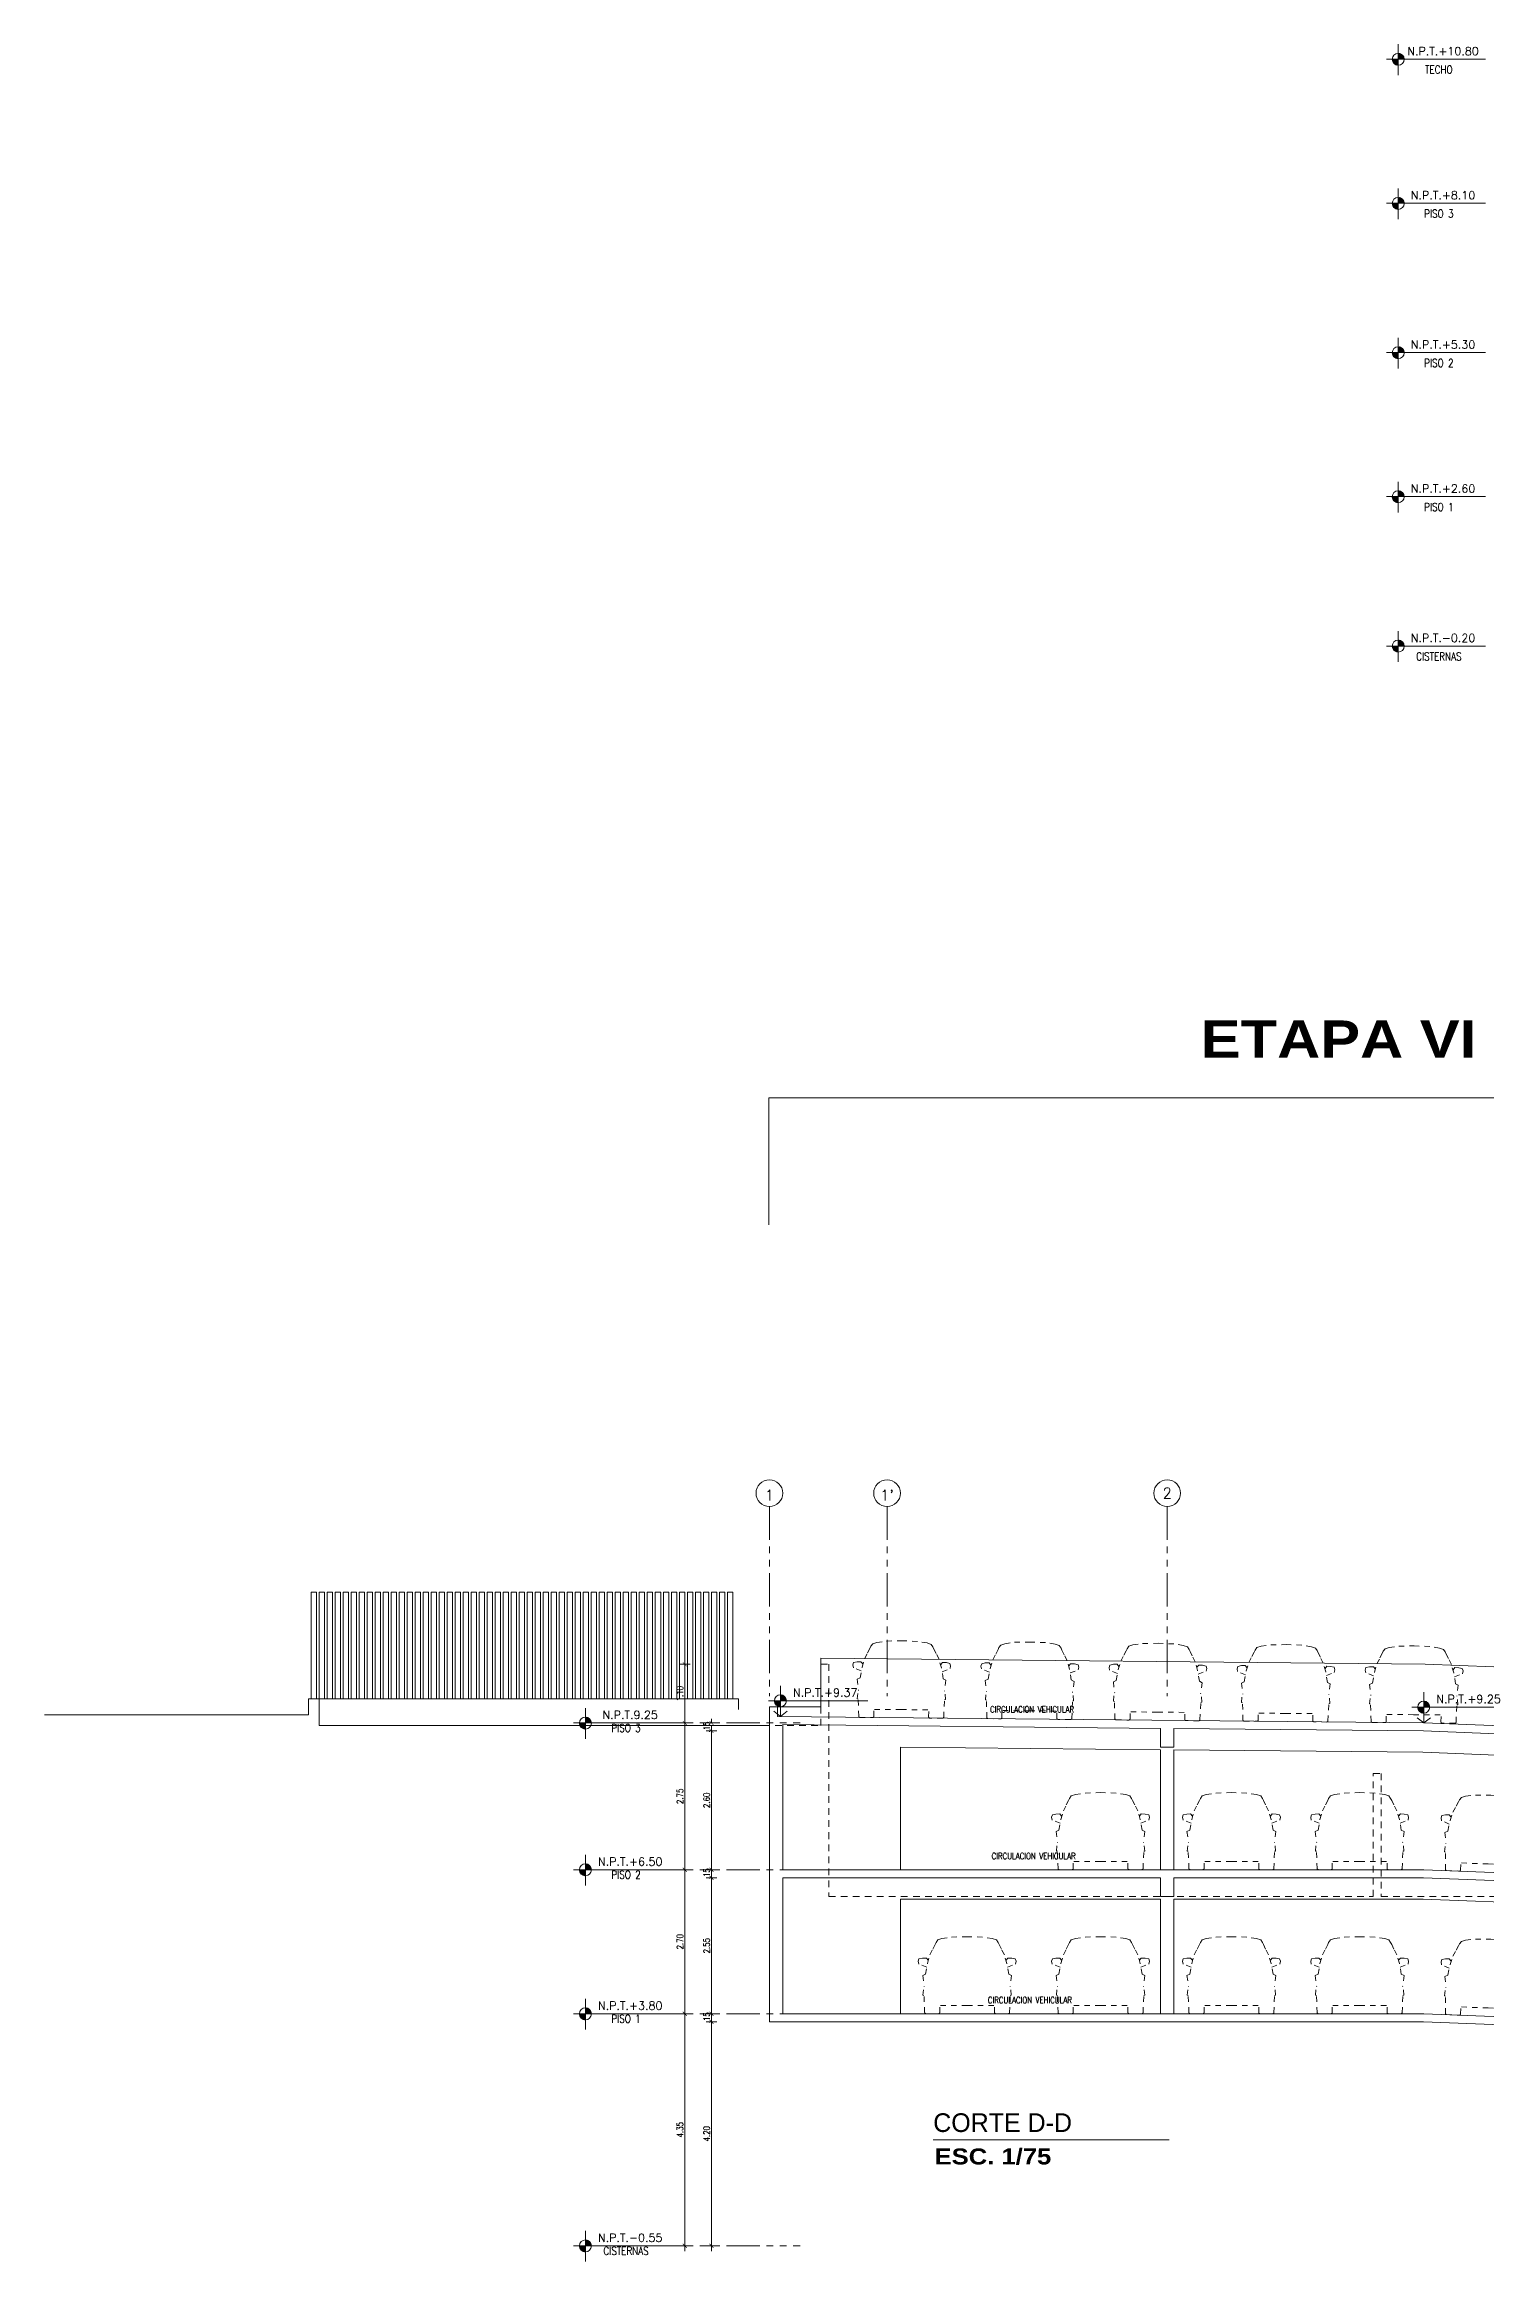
# Model space of a CAD drawing. Header units: millimetres. Extents: x 2085 to 2829, y 1347 to 1643.
# Drawn here: x 2244.78 to 2271.79, y 1372.19 to 1413.75 of the extents above; entities that cross this region are included whole.
import ezdxf
from ezdxf.enums import TextEntityAlignment as Align

# ---------------------------------------------------------------- set-up
doc = ezdxf.new("R2010")
doc.units = ezdxf.units.MM
for name, pattern in [('HIDDEN2', [0.1875, 0.125, -0.0625]), ('PHANTOM', [2.5, 1.25, -0.25, 0.25, -0.25, 0.25, -0.25]), ('PHANTOM2', [1.25, 0.625, -0.125, 0.125, -0.125, 0.125, -0.125])]:
    doc.linetypes.add(name, pattern=pattern)
doc.layers.get('0').update_dxf_attribs({"color": 251, "lineweight": 9})
doc.layers.get('DEFPOINTS').update_dxf_attribs({"color": 251, "lineweight": 9})
for name, color, linetype, lineweight in [('A-BARANDAS', 251, 'Continuous', 9), ('A-COTAS EXT', 251, 'Continuous', 9), ('A-EJES', 251, 'PHANTOM', 9), ('A-MURO BAJO', 251, 'Continuous', 9), ('A-MUROS', 251, 'Continuous', 9), ('A-NIVELES-NPT', 251, 'Continuous', 9), ('A-PROYECCIONES', 251, 'HIDDEN2', 9), ('A-TEXTO-AMBIENTES', 251, 'Continuous', 9), ('A-TEXTO-TITULOS', 251, 'Continuous', 9)]:
    doc.layers.add(name, color=color, linetype=linetype, lineweight=lineweight)
doc.layers.add('A-ETAPAS', color=251, linetype='Continuous', lineweight=9, plot=False)
doc.styles.add('R160-75', font='ariblk.ttf', dxfattribs={"height": 0.6})
doc.styles.add('R175-75', font='GOTHIC.TTF', dxfattribs={"height": 0.4})
doc.styles.add('R80', font='romans.shx', dxfattribs={"width": 0.8, "oblique": 15, "height": 0.1})
doc.styles.add('ROMANS', font='romans.shx', dxfattribs={"width": 0.8})
doc.styles.add('TXT_COTAS', font='romans.shx', dxfattribs={"width": 0.8})
doc.linetypes.add('ZIGZAG', pattern='A,0.00254,-5.08,[131,ltypeshp.shx,S=5.08,R=0,X=-5.08,Y=0],-10.16,[131,ltypeshp.shx,S=5.08,R=180,X=5.08,Y=0],-5.08', length=20.32254)
doc.dimstyles.new('DLP-COTA 75', dxfattribs={"dimtxt": 0.11, "dimasz": 0.075, "dimexe": 0.1, "dimexo": 0.1, "dimgap": 0.03, "dimtad": 2, "dimzin": 4, "dimdsep": 46, "dimtxsty": 'TXT_COTAS', "dimblk": 'ARCHTICK', "dimcen": 0, "dimdle": 0.1, "dimclrd": 256, "dimclre": 256, "dimclrt": 2, "dimadec": 0, "dimazin": 0, "dimtfac": 1, "dimtix": 1, "dimtofl": 0, "dimtmove": 2, "dimatfit": 3, "dimfxl": 0.1, "dimfxlon": 1, "dimtolj": 1, "dimtzin": 0, "dimlwd": 9, "dimlwe": 9, "dimarcsym": 0})

# ---------------------------------------------------------------- blocks, each defined once
blk = doc.blocks.new('SIM NIVEL PLANTA')
at = {"linetype": 'Continuous'}
h = blk.add_hatch(dxfattribs=at)
h.set_pattern_fill('_USER', color=256, scale=0.099996, angle=45, style=0, pattern_type=0)
h.set_pattern_definition([(45, (35396.10581, 26516.4892), (-0.0707080889, 0.0707080889), [])])
h.paths.add_polyline_path([(-17.03, 0), (-15.53, 0, 0.409209), (-17.03, 1.47)])
h.paths.add_polyline_path([(-18.53, 0, 0.419236), (-17.03, -1.53), (-17.03, 0)])
for p, q in [((4.81, 0), (-20, 0)), ((-17.03, -3.97), (-17.03, 3.72))]:
    blk.add_line(p, q)
blk.add_circle((-17.03, -0.03), 1.5, dxfattribs=at)
at = {"style": 'R80'}
blk.add_attdef('N.P.T.+0.00', text='', height=2.03, dxfattribs=at).set_placement((-5.83, 2.01), align=Align.MIDDLE_CENTER)
blk = doc.blocks.new('_ArchTick')
at = {"color": 0, "linetype": 'ByBlock', "const_width": 0.15}
blk.add_lwpolyline([(-0.5, -0.5), (0.5, 0.5)], dxfattribs=at)
blk = doc.blocks.new('*D66')
at = {"layer": 'A-COTAS EXT', "lineweight": 9, "transparency": 16777216}
for p, q in [((-121.766, -14.568), (-121.766, -11.618)), ((-121.666, -11.718), (-121.866, -11.718)), ((-121.666, -14.468), (-121.866, -14.468))]:
    blk.add_line(p, q, dxfattribs=at)
at = {"layer": 'DEFPOINTS', "color": 0, "lineweight": 9, "transparency": 16777216}
for p in [(-121.766, -11.718), (-121.366, -11.718), (-120.217, -14.468, 0)]:
    blk.add_point(p, dxfattribs=at)
at = {"layer": 'A-COTAS EXT', "lineweight": 9, "transparency": 16777216, "xscale": 0.075, "yscale": 0.075, "zscale": 0.075}
for p, rotation in [((-121.766, -11.718), 90), ((-121.766, -14.468), 270)]:
    blk.add_blockref('_ArchTick', p, dxfattribs=dict(at, rotation=rotation))
at = {"layer": 'A-COTAS EXT', "color": 2, "transparency": 16777216, "insert": (-121.856, -13.093), "char_height": 0.12, "attachment_point": 5, "rotation": 90, "style": 'TXT_COTAS'}
blk.add_mtext('\\A1;2.75', dxfattribs=at)
blk = doc.blocks.new('*D67')
at = {"layer": 'A-COTAS EXT', "lineweight": 9, "transparency": 16777216}
for p, q in [((-121.166, -11.868), (-121.366, -11.868)), ((-121.266, -14.568), (-121.266, -11.768)), ((-121.166, -14.468), (-121.366, -14.468))]:
    blk.add_line(p, q, dxfattribs=at)
at = {"layer": 'DEFPOINTS', "color": 0, "lineweight": 9, "transparency": 16777216}
for p in [(-121.266, -11.868), (-120.217, -11.868, 0), (-120.217, -14.468, 0)]:
    blk.add_point(p, dxfattribs=at)
at = {"layer": 'A-COTAS EXT', "lineweight": 9, "transparency": 16777216, "xscale": 0.075, "yscale": 0.075, "zscale": 0.075}
for p, rotation in [((-121.266, -11.868), 90), ((-121.266, -14.468), 270)]:
    blk.add_blockref('_ArchTick', p, dxfattribs=dict(at, rotation=rotation))
at = {"layer": 'A-COTAS EXT', "color": 2, "transparency": 16777216, "insert": (-121.356, -13.168), "char_height": 0.12, "attachment_point": 5, "rotation": 90, "style": 'TXT_COTAS'}
blk.add_mtext('\\A1;2.60', dxfattribs=at)
blk = doc.blocks.new('*D68')
at = {"layer": 'A-COTAS EXT', "lineweight": 9, "transparency": 16777216}
for p, q in [((-121.166, -11.718), (-121.366, -11.718)), ((-121.166, -11.868), (-121.366, -11.868)), ((-121.266, -11.718), (-121.266, -11.643)), ((-121.266, -11.868), (-121.266, -11.943))]:
    blk.add_line(p, q, dxfattribs=at)
at = {"layer": 'DEFPOINTS', "color": 0, "lineweight": 9, "transparency": 16777216}
for p in [(-121.266, -11.718), (-120.227, -11.718, 0), (-120.217, -11.868, 0)]:
    blk.add_point(p, dxfattribs=at)
at = {"layer": 'A-COTAS EXT', "lineweight": 9, "transparency": 16777216, "xscale": 0.075, "yscale": 0.075, "zscale": 0.075}
for p, rotation in [((-121.266, -11.718), 270), ((-121.266, -11.868), 90)]:
    blk.add_blockref('_ArchTick', p, dxfattribs=dict(at, rotation=rotation))
at = {"layer": 'A-COTAS EXT', "color": 2, "transparency": 16777216, "insert": (-121.356, -11.793), "char_height": 0.12, "attachment_point": 5, "rotation": 90, "style": 'TXT_COTAS'}
blk.add_mtext('\\A1;.15', dxfattribs=at)
blk = doc.blocks.new('*D69')
at = {"layer": 'A-COTAS EXT', "lineweight": 9, "transparency": 16777216}
for p, q in [((-121.666, -10.618), (-121.866, -10.618)), ((-121.766, -11.818), (-121.766, -10.518)), ((-121.666, -11.718), (-121.866, -11.718))]:
    blk.add_line(p, q, dxfattribs=at)
at = {"layer": 'DEFPOINTS', "color": 0, "lineweight": 9, "transparency": 16777216}
for p in [(-121.766, -10.618), (-120.925, -10.618), (-120.217, -11.718, 0)]:
    blk.add_point(p, dxfattribs=at)
at = {"layer": 'A-COTAS EXT', "lineweight": 9, "transparency": 16777216, "xscale": 0.075, "yscale": 0.075, "zscale": 0.075}
for p, rotation in [((-121.766, -10.618), 90), ((-121.766, -11.718), 270)]:
    blk.add_blockref('_ArchTick', p, dxfattribs=dict(at, rotation=rotation))
at = {"layer": 'A-COTAS EXT', "color": 2, "transparency": 16777216, "insert": (-121.856, -11.168), "char_height": 0.12, "attachment_point": 5, "rotation": 90, "style": 'TXT_COTAS'}
blk.add_mtext('\\A1;1.10', dxfattribs=at)
blk = doc.blocks.new('*D70')
at = {"layer": 'A-COTAS EXT', "lineweight": 9, "transparency": 16777216}
for p, q in [((-121.666, -14.468), (-121.866, -14.468)), ((-121.766, -17.268), (-121.766, -14.368)), ((-121.666, -17.168), (-121.866, -17.168))]:
    blk.add_line(p, q, dxfattribs=at)
at = {"layer": 'DEFPOINTS', "color": 0, "lineweight": 9, "transparency": 16777216}
for p in [(-121.766, -14.468), (-121.368, -14.468), (-120.925, -17.168)]:
    blk.add_point(p, dxfattribs=at)
at = {"layer": 'A-COTAS EXT', "lineweight": 9, "transparency": 16777216, "xscale": 0.075, "yscale": 0.075, "zscale": 0.075}
for p, rotation in [((-121.766, -14.468), 90), ((-121.766, -17.168), 270)]:
    blk.add_blockref('_ArchTick', p, dxfattribs=dict(at, rotation=rotation))
at = {"layer": 'A-COTAS EXT', "color": 2, "transparency": 16777216, "insert": (-121.856, -15.818), "char_height": 0.12, "attachment_point": 5, "rotation": 90, "style": 'TXT_COTAS'}
blk.add_mtext('\\A1;2.70', dxfattribs=at)
blk = doc.blocks.new('*D71')
at = {"layer": 'A-COTAS EXT', "lineweight": 9, "transparency": 16777216}
for p, q in [((-121.266, -17.268), (-121.266, -14.518)), ((-121.166, -14.618), (-121.366, -14.618)), ((-121.166, -17.168), (-121.366, -17.168))]:
    blk.add_line(p, q, dxfattribs=at)
at = {"layer": 'DEFPOINTS', "color": 0, "lineweight": 9, "transparency": 16777216}
for p in [(-121.266, -14.618), (-120.18, -14.618), (-120.925, -17.168)]:
    blk.add_point(p, dxfattribs=at)
at = {"layer": 'A-COTAS EXT', "lineweight": 9, "transparency": 16777216, "xscale": 0.075, "yscale": 0.075, "zscale": 0.075}
for p, rotation in [((-121.266, -14.618), 90), ((-121.266, -17.168), 270)]:
    blk.add_blockref('_ArchTick', p, dxfattribs=dict(at, rotation=rotation))
at = {"layer": 'A-COTAS EXT', "color": 2, "transparency": 16777216, "insert": (-121.356, -15.893), "char_height": 0.12, "attachment_point": 5, "rotation": 90, "style": 'TXT_COTAS'}
blk.add_mtext('\\A1;2.55', dxfattribs=at)
blk = doc.blocks.new('*D72')
at = {"layer": 'A-COTAS EXT', "lineweight": 9, "transparency": 16777216}
for p, q in [((-121.166, -14.468), (-121.366, -14.468)), ((-121.266, -14.468), (-121.266, -14.393)), ((-121.166, -14.618), (-121.366, -14.618)), ((-121.266, -14.618), (-121.266, -14.693))]:
    blk.add_line(p, q, dxfattribs=at)
at = {"layer": 'DEFPOINTS', "color": 0, "lineweight": 9, "transparency": 16777216}
for p in [(-121.266, -14.468), (-120.227, -14.468, 0), (-120.18, -14.618)]:
    blk.add_point(p, dxfattribs=at)
at = {"layer": 'A-COTAS EXT', "lineweight": 9, "transparency": 16777216, "xscale": 0.075, "yscale": 0.075, "zscale": 0.075}
for p, rotation in [((-121.266, -14.468), 270), ((-121.266, -14.618), 90)]:
    blk.add_blockref('_ArchTick', p, dxfattribs=dict(at, rotation=rotation))
at = {"layer": 'A-COTAS EXT', "color": 2, "transparency": 16777216, "insert": (-121.356, -14.543), "char_height": 0.12, "attachment_point": 5, "rotation": 90, "style": 'TXT_COTAS'}
blk.add_mtext('\\A1;.15', dxfattribs=at)
blk = doc.blocks.new('*U63')
at = {"color": 8}
for p, q in [((0.05, 1), (-0.05, 1)), ((-0.05, 1), (-0.05, -1)), ((0.05, -1), (0.05, 1))]:
    blk.add_line(p, q, dxfattribs=at)
blk = doc.blocks.new('*U64')
at = {"color": 0, "linetype": 'ByBlock', "lineweight": -2, "transparency": 16777216}
for p in [(0, 0), (0.15, 0), (0.3, 0), (0.45, 0), (0.6, 0), (0.75, 0), (0.9, 0), (1.05, 0), (1.2, 0), (1.35, 0), (1.5, 0), (1.65, 0), (1.8, 0), (1.95, 0), (2.1, 0), (2.25, 0), (2.4, 0), (2.55, 0), (2.7, 0), (2.85, 0), (3, 0), (3.15, 0), (3.3, 0), (3.45, 0), (3.6, 0), (3.75, 0), (3.9, 0), (4.05, 0), (4.2, 0), (4.35, 0), (4.5, 0), (4.65, 0), (4.8, 0), (4.95, 0), (5.1, 0), (5.25, 0), (5.4, 0), (5.55, 0), (5.7, 0), (5.85, 0), (6, 0), (6.15, 0), (6.3, 0), (6.45, 0), (6.6, 0), (6.75, 0), (6.9, 0), (7.05, 0), (7.2, 0), (7.35, 0), (7.5, 0), (7.65, 0)]:
    blk.add_blockref('*U63', p, dxfattribs=at)
blk = doc.blocks.new('A$C056D72B4')
at = {"layer": 'A-PROYECCIONES', "color": 252, "ltscale": 0.7}
for p, q in [((0.013, 1.213), (0.055, 1.295)), ((0.055, 1.295), (0.074, 1.336)), ((0.074, 1.336), (0.106, 1.382)), ((0.106, 1.382), (0.183, 1.408)), ((0.183, 1.408), (0.364, 1.436)), ((0.364, 1.436), (0.655, 1.444)), ((0.945, 1.436), (0.655, 1.444)), ((1.127, 1.408), (0.945, 1.436)), ((-0.262, 0.982), (-0.248, 1.027)), ((-0.251, 0.931), (-0.262, 0.982)), ((-0.103, 0.872), (-0.251, 0.931)), ((-0.248, 1.027), (-0.181, 1.043)), ((-0.181, 1.043), (-0.109, 1.044)), ((-0.125, 0.74), (-0.089, 0.943)), ((-0.109, 1.044), (-0.076, 1.004)), ((-0.089, 0.943), (-0.043, 1.101)), ((-0.043, 1.101), (0.013, 1.213)), ((1.434, 0.74), (1.398, 0.943)), ((1.412, 0.872), (1.561, 0.931)), ((1.557, 1.027), (1.49, 1.043)), ((1.571, 0.982), (1.557, 1.027)), ((1.571, 0.982), (1.561, 0.931)), ((-0.125, 0.74), (-0.177, 0.714)), ((-0.177, 0.714), (-0.151, 0.507)), ((-0.173, 0.349), (-0.161, 0.507)), ((1.434, 0.74), (1.487, 0.714)), ((1.487, 0.714), (1.46, 0.507)), ((1.482, 0.349), (1.47, 0.507)), ((-0.154, 0.344), (-0.173, 0.349)), ((-0.141, 0.022), (-0.154, 0.344)), ((-0.12, 0), (0.12, 0)), ((0.141, 0.023), (0.141, 0.156)), ((0.655, 0.154), (0.141, 0.154)), ((0.655, 0.154), (1.168, 0.154)), ((1.168, 0.023), (1.168, 0.156)), ((1.429, 0), (1.189, 0)), ((1.451, 0.022), (1.463, 0.344)), ((1.463, 0.344), (1.482, 0.349))]:
    blk.add_line(p, q, dxfattribs=at)
for points in [[(1.398, 0.943), (1.352, 1.101), (1.296, 1.213), (1.254, 1.295), (1.236, 1.336), (1.203, 1.382), (1.127, 1.408)], [(1.419, 1.044), (1.385, 1.004)], [(1.49, 1.043), (1.419, 1.044)]]:
    blk.add_lwpolyline(points, dxfattribs=at)
for centre, start_param, end_param in [((-0.12, 0.023), 1.612306, 3.141593), ((0.12, 0.023), 3.141593, 4.712389), ((1.189, 0.023), 1.570796, 3.141593), ((1.429, 0.023), 3.141593, 4.67088)]:
    blk.add_ellipse(centre, major_axis=(0, 0.0225), ratio=0.942777, start_param=start_param, end_param=end_param, dxfattribs=at)
blk = doc.blocks.new('*D80')
at = {"layer": 'A-COTAS EXT', "lineweight": 9, "transparency": 16777216}
for p, q in [((-121.166, -17.168), (-121.366, -17.168)), ((-121.166, -17.318), (-121.366, -17.318)), ((-121.266, -17.168), (-121.266, -17.093)), ((-121.266, -17.318), (-121.266, -17.393))]:
    blk.add_line(p, q, dxfattribs=at)
at = {"layer": 'DEFPOINTS', "color": 0, "lineweight": 9, "transparency": 16777216}
for p in [(-121.266, -17.318), (-120.925, -17.168), (-120.18, -17.318)]:
    blk.add_point(p, dxfattribs=at)
at = {"layer": 'A-COTAS EXT', "lineweight": 9, "transparency": 16777216, "xscale": 0.075, "yscale": 0.075, "zscale": 0.075}
for p, rotation in [((-121.266, -17.168), 270), ((-121.266, -17.318), 90)]:
    blk.add_blockref('_ArchTick', p, dxfattribs=dict(at, rotation=rotation))
at = {"layer": 'A-COTAS EXT', "color": 2, "transparency": 16777216, "insert": (-121.356, -17.243), "char_height": 0.12, "attachment_point": 5, "rotation": 90, "style": 'TXT_COTAS'}
blk.add_mtext('\\A1;.15', dxfattribs=at)
blk = doc.blocks.new('*D81')
at = {"layer": 'A-COTAS EXT', "lineweight": 9, "transparency": 16777216}
for p, q in [((-121.166, -17.318), (-121.366, -17.318)), ((-121.266, -17.218), (-121.266, -21.618)), ((-121.166, -21.518), (-121.366, -21.518))]:
    blk.add_line(p, q, dxfattribs=at)
at = {"layer": 'DEFPOINTS', "color": 0, "lineweight": 9, "transparency": 16777216}
for p in [(-120.18, -17.318), (-121.266, -21.518), (-120.18, -21.518, 0)]:
    blk.add_point(p, dxfattribs=at)
at = {"layer": 'A-COTAS EXT', "lineweight": 9, "transparency": 16777216, "xscale": 0.075, "yscale": 0.075, "zscale": 0.075}
for p, rotation in [((-121.266, -17.318), 90), ((-121.266, -21.518), 270)]:
    blk.add_blockref('_ArchTick', p, dxfattribs=dict(at, rotation=rotation))
at = {"layer": 'A-COTAS EXT', "color": 2, "transparency": 16777216, "insert": (-121.356, -19.418), "char_height": 0.12, "attachment_point": 5, "rotation": 90, "style": 'TXT_COTAS'}
blk.add_mtext('\\A1;4.20', dxfattribs=at)
blk = doc.blocks.new('*D82')
at = {"layer": 'A-COTAS EXT', "lineweight": 9, "transparency": 16777216}
for p, q in [((-121.666, -17.168), (-121.866, -17.168)), ((-121.766, -17.068), (-121.766, -21.618)), ((-121.666, -21.518), (-121.866, -21.518))]:
    blk.add_line(p, q, dxfattribs=at)
at = {"layer": 'DEFPOINTS', "color": 0, "lineweight": 9, "transparency": 16777216}
for p in [(-120.925, -17.168), (-121.766, -21.518), (-120.18, -21.518, 0)]:
    blk.add_point(p, dxfattribs=at)
at = {"layer": 'A-COTAS EXT', "lineweight": 9, "transparency": 16777216, "xscale": 0.075, "yscale": 0.075, "zscale": 0.075}
for p, rotation in [((-121.766, -17.168), 90), ((-121.766, -21.518), 270)]:
    blk.add_blockref('_ArchTick', p, dxfattribs=dict(at, rotation=rotation))
at = {"layer": 'A-COTAS EXT', "color": 2, "transparency": 16777216, "insert": (-121.856, -19.343), "char_height": 0.12, "attachment_point": 5, "rotation": 90, "style": 'TXT_COTAS'}
blk.add_mtext('\\A1;4.35', dxfattribs=at)
blk = doc.blocks.new('FASA')
at = {"color": 6}
for p, q in [((-128.667, -9.268, 0), (-128.767, -9.268, 0)), ((-128.767, -9.268, 0), (-128.767, -11.268, 0)), ((-128.667, -11.268, 0), (-128.667, -9.268, 0))]:
    blk.add_line(p, q, dxfattribs=at)
for p, q in [((-128.817, -11.568, 0), (-133.765, -11.568, 0)), ((-128.617, -11.268, 0), (-128.817, -11.268, 0)), ((-128.817, -11.568, 0), (-128.817, -11.268, 0)), ((-128.617, -11.768, 0), (-128.617, -11.268, 0))]:
    blk.add_line(p, q)
at = {"color": 8}
for q in [(-128.617, -11.268, 0), (-120.757, -11.468, 0)]:
    blk.add_line((-120.757, -11.268, 0), q, dxfattribs=at)
at = {"color": 84, "linetype": 'ZIGZAG', "ltscale": 0.008, "true_color": 0x289e00}
blk.add_line((-128.617, -11.768, 0), (-120.18, -11.768), dxfattribs=at)
at = {"layer": 'A-EJES', "ltscale": 0.5}
for p, q in [((-122.233, -11.718, 0), (-119.603, -11.718, 0)), ((-122.233, -14.468, 0), (-119.603, -14.468, 0)), ((-122.233, -17.168, 0), (-119.603, -17.168, 0)), ((-122.233, -21.518, 0), (-119.603, -21.518, 0))]:
    blk.add_line(p, q, dxfattribs=at)
at = {"layer": 'A-EJES', "linetype": 'PHANTOM2'}
for points in [[(-120.18, -7.657), (-120.18, -11.216)], [(-117.975, -7.657), (-117.975, -11.216)], [(-112.725, -7.657), (-112.725, -11.216)]]:
    blk.add_lwpolyline(points, dxfattribs=at)
at = {"layer": 'A-EJES', "linetype": 'Continuous'}
for centre in [(-120.18, -7.41), (-117.975, -7.41), (-112.725, -7.41)]:
    blk.add_circle(centre, 0.25, dxfattribs=at)
at = {"layer": 'A-ETAPAS'}
blk.add_lwpolyline([(-120.192, -2.378), (-120.192, 0), (-98.317, 0), (-98.317, -2.378)], dxfattribs=at)
at = {"layer": 'A-MURO BAJO', "color": 6}
for p, q in [((-119.217, -11.418), (-119.217, -10.506, 0)), ((-120.03, -11.418), (-119.217, -11.418))]:
    blk.add_line(p, q, dxfattribs=at)
at = {"layer": 'A-MURO BAJO'}
for p, q in [((-117.725, -14.468), (-117.725, -12.171, 0)), ((-112.85, -12.219), (-112.85, -14.468, 0)), ((-112.6, -12.222), (-112.6, -14.468, 0)), ((-117.725, -15.018), (-117.725, -17.168, 0)), ((-112.85, -15.018), (-112.85, -17.168)), ((-112.6, -15.018), (-112.6, -17.168))]:
    blk.add_line(p, q, dxfattribs=at)
at = {"layer": 'A-MURO BAJO', "color": 6, "elevation": 0}
blk.add_lwpolyline([(-119.217, -10.506), (-107.893, -10.618), (-96.314, -11.065)], dxfattribs=at)
at = {"layer": 'A-MURO BAJO', "elevation": 0}
for points in [[(-117.725, -12.171), (-112.85, -12.219)], [(-112.6, -12.222), (-107.933, -12.268), (-105.64, -12.356)], [(-117.725, -15.018), (-112.85, -15.018)], [(-112.6, -15.018), (-107.931, -15.018), (-105.64, -15.106)]]:
    blk.add_lwpolyline(points, dxfattribs=at)
at = {"layer": 'A-MUROS'}
for p, q in [((-120.18, -17.318, 0), (-120.18, -11.418)), ((-120.18, -11.418), (-120.03, -11.418)), ((-120.03, -11.418), (-120.03, -11.598)), ((-119.93, -11.749), (-119.93, -14.468)), ((-119.93, -14.618), (-119.93, -17.168))]:
    blk.add_line(p, q, dxfattribs=at)
at = {"layer": 'A-MUROS', "elevation": 0}
for points in [[(-120.03, -11.598), (-107.92, -11.718), (-90.87, -12.376)], [(-119.93, -11.749), (-112.85, -11.819)], [(-112.6, -11.822), (-112.6, -12.172), (-112.85, -12.172), (-112.85, -11.822)], [(-112.6, -11.822), (-107.924, -11.868), (-105.64, -11.956)], [(-119.93, -14.468), (-107.92, -14.468), (-76.8, -15.668), (-76.55, -15.668)], [(-119.93, -14.618), (-112.85, -14.618)], [(-112.6, -14.618), (-112.6, -14.968), (-112.85, -14.968), (-112.85, -14.618)], [(-112.6, -14.618), (-107.923, -14.618), (-105.64, -14.706)], [(-120.18, -17.318), (-107.923, -17.318), (-88.417, -18.07)], [(-119.93, -17.168), (-107.92, -17.168), (-76.8, -18.368), (-61.83, -18.368), (-30.15, -19.568), (1.601, -19.568)]]:
    blk.add_lwpolyline(points, dxfattribs=at)
at = {"layer": 'A-NIVELES-NPT', "elevation": 0}
for points in [[(-119.974, -11.598), (-120.099, -11.499)], [(-119.974, -11.598), (-119.849, -11.499)], [(-107.919, -11.718), (-108.044, -11.619)], [(-107.919, -11.718), (-107.794, -11.619)]]:
    blk.add_lwpolyline(points, dxfattribs=at)
at = {"layer": 'A-TEXTO-TITULOS', "color": 1, "elevation": 0}
blk.add_lwpolyline([(-117.11, -19.53), (-112.692, -19.53)], dxfattribs=at)
at = {"layer": 'DEFPOINTS', "linetype": 'HIDDEN2', "elevation": 0}
blk.add_lwpolyline([(-120.973, -11.768), (-119.214, -11.768), (-119.214, -10.618), (-119.064, -10.618), (-119.064, -14.968), (-108.864, -14.968), (-108.864, -12.668), (-108.714, -12.668), (-108.714, -14.968), (-96.314, -14.968)], dxfattribs=at)
blk.add_blockref('*U64', (-128.567, -10.268, 0))
for p, xscale, rotation in [((-117.055, -11.628), -0.9999999999999987, 359.4322654131206), ((-114.655, -11.651), -0.9999999999999987, 359.4322654131206), ((-112.255, -11.675), -0.9999999999999987, 359.4322654131206), ((-109.855, -11.699), -0.9999999999999987, 359.4322654131206), ((-107.455, -11.723), -0.9999999999999987, 359.4322654131206), ((-113.32, -14.468, 0), -1, 2.599256809787676e-08), ((-110.868, -14.468, 0), -1, 2.599256809787676e-08), ((-108.465, -14.468, 0), -1, 2.599256809787676e-08), ((-106.063, -14.54, 0), -1, 357.7917451466032), ((-115.82, -17.168, 0), -1, 2.599256809787676e-08), ((-113.32, -17.168, 0), -1, 2.599256809787676e-08), ((-110.868, -17.168, 0), -1, 2.599256809787676e-08), ((-108.465, -17.168, 0), -1, 2.599256809787676e-08), ((-106.063, -17.24, 0), -1, 357.7917451466032)]:
    blk.add_blockref('A$C056D72B4', p, dxfattribs=dict(xscale=xscale, rotation=rotation))
at = {"layer": 'A-NIVELES-NPT', "xscale": 0.075, "yscale": 0.075, "zscale": 0.075}
for p, values in [((-118.697, -11.3, 0), {'N.P.T.+0.00': 'N.P.T.+9.37'}), ((-106.642, -11.42, 0), {'N.P.T.+0.00': 'N.P.T.+9.25'}), ((-122.351, -11.718, 0), {'N.P.T.+0.00': 'N.P.T.9.25'}), ((-122.351, -14.468, 0), {'N.P.T.+0.00': 'N.P.T.+6.50'}), ((-122.351, -17.168, 0), {'N.P.T.+0.00': 'N.P.T.+3.80'}), ((-122.351, -21.518, 0), {'N.P.T.+0.00': 'N.P.T.-0.55'})]:
    blk.add_blockref('SIM NIVEL PLANTA', p, dxfattribs=at).add_auto_attribs(values)
at = {"layer": 'A-EJES', "color": 1, "linetype": 'Continuous', "style": 'ROMANS'}
for s, p in [('1', (-120.18, -7.448)), ("1'", (-117.975, -7.448)), ('2', (-112.725, -7.41))]:
    blk.add_text(s, height=0.2, dxfattribs=at).set_placement(p, align=Align.MIDDLE_CENTER)
at = {"layer": 'A-ETAPAS', "style": 'R160-75'}
blk.add_text('ETAPA VI', height=0.7, dxfattribs=at).set_placement((-109.516, 0.751), align=Align.CENTER)
at = {"layer": 'A-TEXTO-AMBIENTES', "style": 'ROMANS', "width": 0.8}
for p in [(-115.257, -11.523, 0), (-115.228, -14.273, 0), (-115.298, -16.973, 0)]:
    blk.add_text('CIRCULACION VEHICULAR', height=0.12, dxfattribs=at).set_placement(p, align=Align.CENTER)
at = {"layer": 'A-TEXTO-AMBIENTES', "char_height": 0.15, "width": 2.55621, "attachment_point": 5, "style": 'ROMANS'}
for s, insert in [('PISO 3', (-122.866, -11.813, 0)), ('PISO 2', (-122.866, -14.563, 0)), ('PISO 1', (-122.866, -17.263, 0)), ('CISTERNAS', (-122.866, -21.613, 0))]:
    blk.add_mtext(s, dxfattribs=dict(at, insert=insert))
at = {"layer": 'A-TEXTO-TITULOS', "color": 1, "insert": (-117.11, -19.035, 0), "char_height": 0.35, "width": 3.60919, "attachment_point": 1, "style": 'R175-75'}
blk.add_mtext('CORTE D-D', dxfattribs=at)
at = {"layer": 'A-TEXTO-TITULOS', "color": 3, "insert": (-117.085, -19.694, 0), "char_height": 0.3, "width": 10.72512, "attachment_point": 1, "style": 'R160-75'}
blk.add_mtext('ESC. 1/75', dxfattribs=at)
at = {"layer": 'A-COTAS EXT'}
for base, p1, p2, picture, middle in [((-121.766, -10.618, 0), (-120.217, -11.718, 0), (-120.925, -10.618, 0), '*D69', (-121.856, -11.168, 0)), ((-121.766, -11.718, 0), (-120.217, -14.468, 0), (-121.366, -11.718, 0), '*D66', (-121.856, -13.093, 0)), ((-121.266, -11.718, 0), (-120.217, -11.868, 0), (-120.227, -11.718, 0), '*D68', (-121.356, -11.793, 0)), ((-121.266, -11.868, 0), (-120.217, -14.468, 0), (-120.217, -11.868, 0), '*D67', (-121.356, -13.168, 0)), ((-121.766, -14.468, 0), (-120.925, -17.168, 0), (-121.368, -14.468, 0), '*D70', (-121.856, -15.818, 0)), ((-121.266, -14.468, 0), (-120.18, -14.618, 0), (-120.227, -14.468), '*D72', (-121.356, -14.543, 0)), ((-121.266, -14.618, 0), (-120.925, -17.168, 0), (-120.18, -14.618, 0), '*D71', (-121.356, -15.893, 0)), ((-121.766, -21.518, 0), (-120.925, -17.168, 0), (-120.18, -21.518, 0), '*D82', (-121.856, -19.343, 0)), ((-121.266, -17.318, 0), (-120.925, -17.168, 0), (-120.18, -17.318, 0), '*D80', (-121.356, -17.243, 0)), ((-121.266, -21.518, 0), (-120.18, -17.318, 0), (-120.18, -21.518, 0), '*D81', (-121.356, -19.418, 0))]:
    dim = blk.add_linear_dim(base=base, p1=p1, p2=p2, angle=90, dimstyle='DLP-COTA 75', override={"dimtxt": 0.12}, dxfattribs=at)
    dim.commit()
    dim.dimension.update_dxf_attribs({"geometry": picture, "text_midpoint": middle})

msp = doc.modelspace()

# ---------------------------------------------------------------- block references
at = {"layer": 'A-BARANDAS'}
msp.add_blockref('FASA', (2378.547, 1394.004, 0), dxfattribs=at)
at = {"layer": 'A-NIVELES-NPT', "xscale": 0.075, "yscale": 0.075, "zscale": 0.075}
for p, values in [((2271.427, 1413.474), {'N.P.T.+0.00': 'N.P.T.+10.80'}), ((2271.427, 1410.774), {'N.P.T.+0.00': 'N.P.T.+8.10'}), ((2271.427, 1407.974), {'N.P.T.+0.00': 'N.P.T.+5.30'}), ((2271.427, 1405.274), {'N.P.T.+0.00': 'N.P.T.+2.60'}), ((2271.427, 1402.474), {'N.P.T.+0.00': 'N.P.T.-0.20'})]:
    msp.add_blockref('SIM NIVEL PLANTA', p, dxfattribs=at).add_auto_attribs(values)

# ---------------------------------------------------------------- texts
at = {"layer": 'A-TEXTO-AMBIENTES', "char_height": 0.15, "width": 2.55621, "attachment_point": 5, "style": 'ROMANS'}
for s, insert in [('TECHO', (2270.911, 1413.279, 0)), ('PISO 3', (2270.911, 1410.579, 0)), ('PISO 2', (2270.911, 1407.779, 0)), ('PISO 1', (2270.911, 1405.079, 0)), ('CISTERNAS', (2270.911, 1402.279, 0))]:
    msp.add_mtext(s, dxfattribs=dict(at, insert=insert))

doc.saveas('drawing.dxf')
